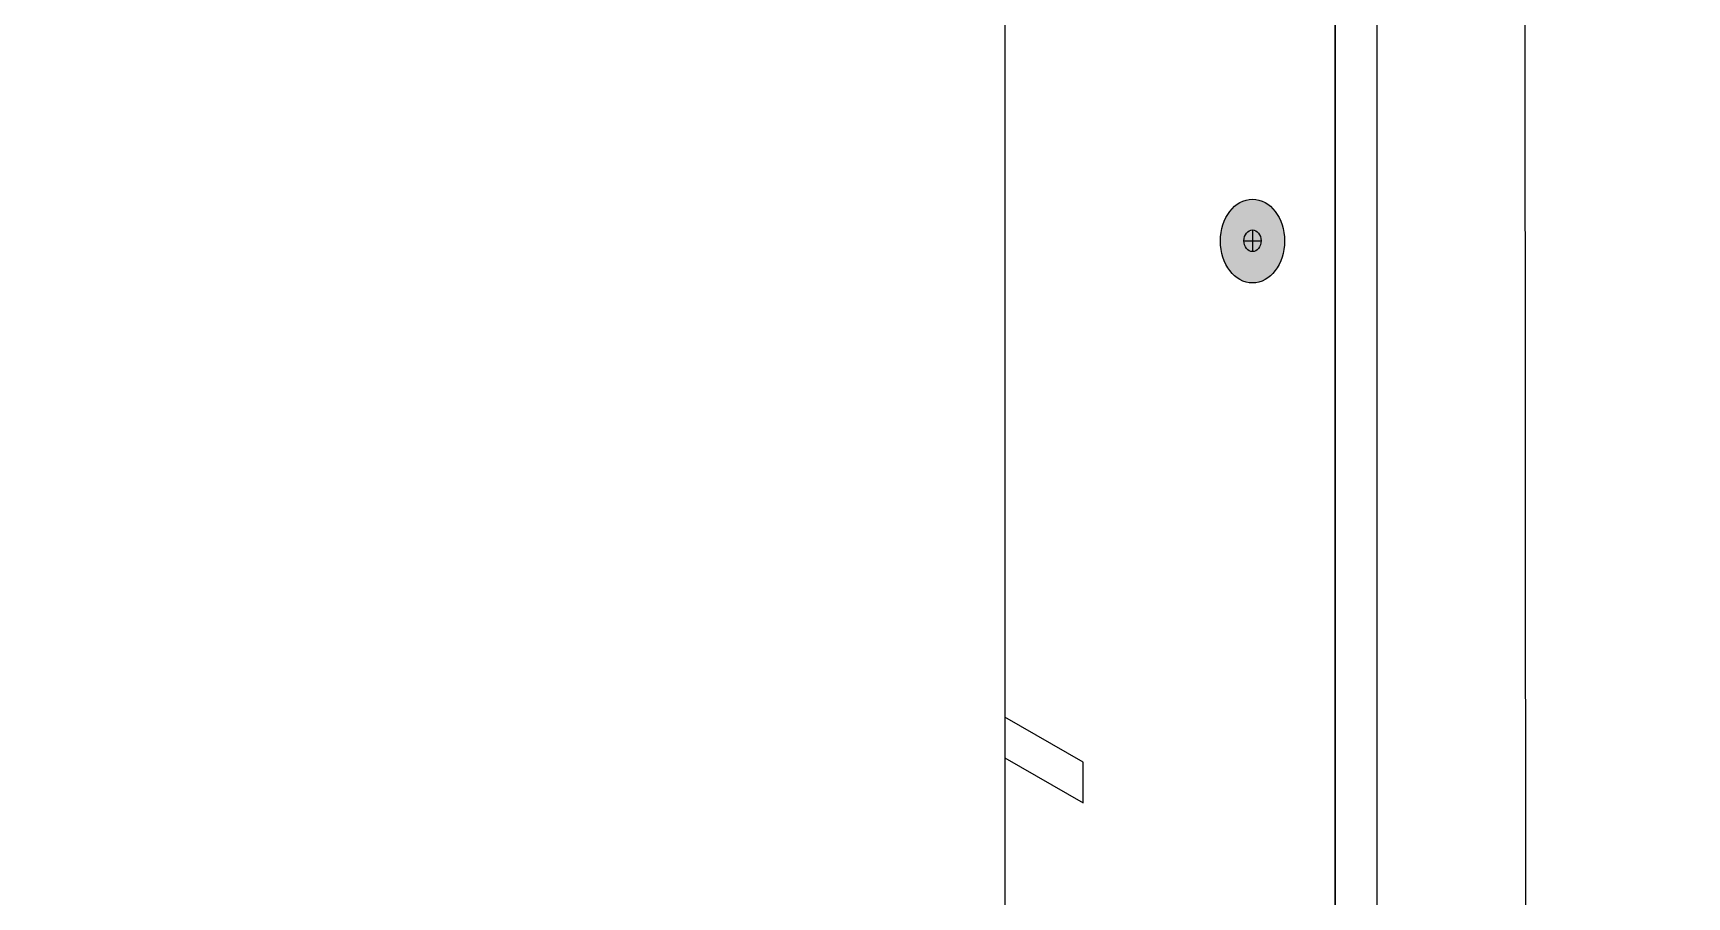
# Model space of a CAD drawing. Header units: inches. Extents: x -17.6 to 82.3, y -15.1 to 23.2.
# Drawn here: x 17.375 to 19.996, y 11.498 to 12.868 of the extents above; entities that cross this region are included whole.
import ezdxf

# ---------------------------------------------------------------- set-up
doc = ezdxf.new("R2010")
doc.units = ezdxf.units.IN
doc.header["$MEASUREMENT"] = 0
doc.layers.add('G-ANNO-TTLB', color=7, linetype='Continuous', lineweight=0)
doc.layers.add('TYVEK', color=7, linetype='Continuous', lineweight=0)

msp = doc.modelspace()

# ---------------------------------------------------------------- hatches: boundary and pattern name
at = {"layer": 'G-ANNO-TTLB', "true_color": 0xff00ff, "transparency": 33554687}
h = msp.add_hatch(color=6, dxfattribs=at)
edge = h.paths.add_edge_path()
edge.add_spline(control_points=[(24.6253, -11.0625), (24.6253, -11.0625), (-16.0625, -11.0625), (-16.0625, -11.0625), (-16.0625, -11.0625), (-16.0625, 23.0625), (-16.0625, 23.0625), (-16.0625, 23.0625), (24.6253, 23.0625), (24.6253, 23.0625), (24.6253, 23.0625), (24.6253, -11.0625), (24.6253, -11.0625)], knot_values=[0, 0, 0, 0, 1, 1, 1, 2, 2, 2, 3, 3, 3, 4, 4, 4, 4], degree=3, periodic=0)
edge = h.paths.add_edge_path()
edge.add_spline(control_points=[(-15.9375, 22.9375), (-15.9375, 22.9375), (-15.9375, -10.9375), (-15.9375, -10.9375), (-15.9375, -10.9375), (24.5003, -10.9375), (24.5003, -10.9375), (24.5003, -10.9375), (24.5003, 22.9375), (24.5003, 22.9375), (24.5003, 22.9375), (-15.9375, 22.9375), (-15.9375, 22.9375)], knot_values=[0, 0, 0, 0, 1, 1, 1, 2, 2, 2, 3, 3, 3, 4, 4, 4, 4], degree=3, periodic=0)
edge.add_line((-15.9375, 22.9375), (-15.9375, 22.9375))
at = {"layer": 'TYVEK', "true_color": 0x003b71, "transparency": 33554687}
h = msp.add_hatch(color=156, dxfattribs=at)
h.dxf.hatch_style = 2
edge = h.paths.add_edge_path()
edge.add_ellipse((19.3073, 12.5384), major_axis=(0, 0.0664), ratio=0.766948, start_angle=0, end_angle=360)

# ---------------------------------------------------------------- linework, layer by layer
at = {"layer": 'G-ANNO-TTLB'}
for points in [[(24.6253, -11.0625), (24.6253, -11.0625), (-16.0625, -11.0625), (-16.0625, -11.0625), (-16.0625, -11.0625), (-16.0625, 23.0625), (-16.0625, 23.0625), (-16.0625, 23.0625), (24.6253, 23.0625), (24.6253, 23.0625), (24.6253, 23.0625), (24.6253, -11.0625), (24.6253, -11.0625)], [(-15.9375, 22.9375), (-15.9375, 22.9375), (-15.9375, -10.9375), (-15.9375, -10.9375), (-15.9375, -10.9375), (24.5003, -10.9375), (24.5003, -10.9375), (24.5003, -10.9375), (24.5003, 22.9375), (24.5003, 22.9375), (24.5003, 22.9375), (-15.9375, 22.9375), (-15.9375, 22.9375)]]:
    msp.add_open_spline(points, degree=3, knots=[0, 0, 0, 0, 1, 1, 1, 2, 2, 2, 3, 3, 3, 4, 4, 4, 4], dxfattribs=at)
at = {"layer": 'TYVEK', "color": 18, "lineweight": 25, "true_color": 0x000000}
for p, q in [((19.7423, 8.4565), (19.7388, 14.3484)), ((19.4382, 14.1745), (19.4382, 8.2806)), ((19.4382, 8.2806), (19.4381, 13.3721)), ((18.9147, 12.9414), (18.9153, 9.7505))]:
    msp.add_line(p, q, dxfattribs=at)
at = {"layer": 'TYVEK', "color": 2, "lineweight": 25, "true_color": 0xffff00}
for p, q in [((19.5049, 8.3192), (19.5049, 14.2131)), ((19.039, 11.7123), (18.9147, 11.7836)), ((18.9147, 11.7836), (18.9147, 11.7189)), ((18.9147, 11.7189), (19.039, 11.6476)), ((19.039, 11.6476), (19.039, 11.7123))]:
    msp.add_line(p, q, dxfattribs=at)
at = {"layer": 'TYVEK', "color": 252, "lineweight": 25, "true_color": 0x848484}
for p, q in [((19.3073, 12.556), (19.3073, 12.5217)), ((19.2938, 12.5388), (19.3208, 12.5388))]:
    msp.add_line(p, q, dxfattribs=at)
at = {"layer": 'TYVEK', "color": 18, "lineweight": 25, "true_color": 0x000000}
msp.add_ellipse((19.3073, 12.5384), major_axis=(0, 0.0664), ratio=0.766948, dxfattribs=at)
at = {"layer": 'TYVEK', "color": 252, "lineweight": 25, "true_color": 0x848484}
msp.add_ellipse((19.3073, 12.5388), major_axis=(0, 0.0171), ratio=0.788846, dxfattribs=at)

doc.saveas('drawing.dxf')
